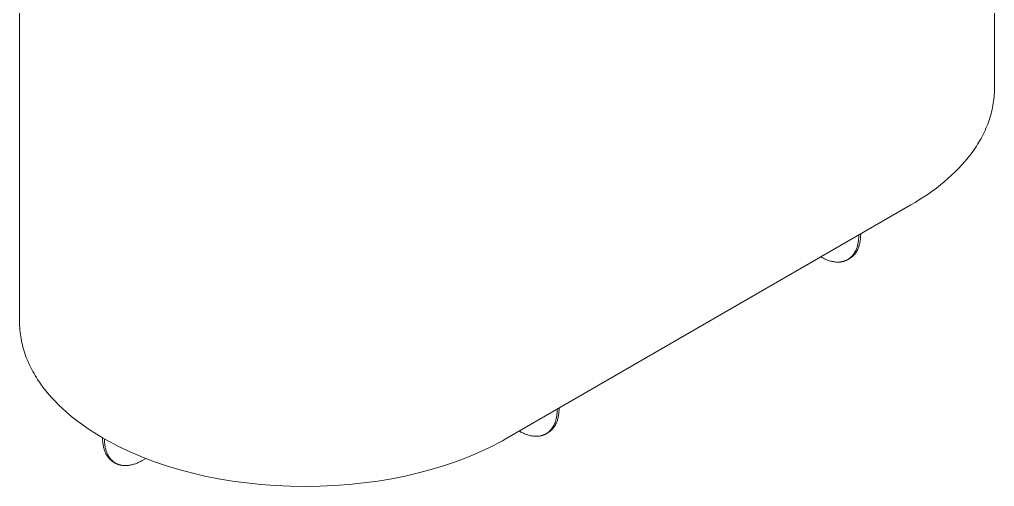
# Model space of a CAD drawing. Header units: inches. Extents: x -4 to 181, y -4 to 117.
# Drawn here: x 138.19 to 181.2, y 63.5 to 84.09 of the extents above; entities that cross this region are included whole.
import ezdxf

# ---------------------------------------------------------------- set-up
doc = ezdxf.new("R2010")
doc.units = ezdxf.units.IN
doc.layers.add('ZANO_R', color=7, linetype='Continuous', lineweight=0)

msp = doc.modelspace()

# ---------------------------------------------------------------- linework, layer by layer
at = {"layer": 'ZANO_R'}
for p, q in [((181.20111, 102.11311), (181.20111, 81.05766)), ((138.18714, 91.82648), (138.18714, 70.77103)), ((181.19689, 80.86939), (181.19161, 80.77531)), ((181.20005, 80.96351), (181.19689, 80.86939)), ((181.20111, 81.05766), (181.20005, 80.96351)), ((181.16317, 80.4936), (181.1495, 80.39994)), ((181.17475, 80.58739), (181.16317, 80.4936)), ((181.18423, 80.6813), (181.17475, 80.58739)), ((181.19161, 80.77531), (181.18423, 80.6813)), ((181.07404, 80.0272), (181.05003, 79.9346)), ((181.096, 80.12006), (181.07404, 80.0272)), ((181.11591, 80.21315), (181.096, 80.12006)), ((181.13374, 80.30645), (181.11591, 80.21315)), ((181.1495, 80.39994), (181.13374, 80.30645)), ((180.96585, 79.65856), (180.93378, 79.5672)), ((180.99592, 79.75026), (180.96585, 79.65856)), ((181.02399, 79.84228), (180.99592, 79.75026)), ((181.05003, 79.9346), (181.02399, 79.84228)), ((180.78589, 79.20564), (180.7441, 79.11632)), ((180.82577, 79.29541), (180.78589, 79.20564)), ((180.86372, 79.38561), (180.82577, 79.29541)), ((180.89973, 79.47621), (180.86372, 79.38561)), ((180.93378, 79.5672), (180.89973, 79.47621)), ((180.55828, 78.7639), (180.50727, 78.6771)), ((180.60749, 78.85123), (180.55828, 78.7639)), ((180.65488, 78.93909), (180.60749, 78.85123)), ((180.70042, 79.02746), (180.65488, 78.93909)), ((180.7441, 79.11632), (180.70042, 79.02746)), ((180.28571, 78.3357), (180.16478, 78.16869)), ((180.39995, 78.50521), (180.28571, 78.3357)), ((180.45448, 78.59087), (180.39995, 78.50521)), ((180.50727, 78.6771), (180.45448, 78.59087)), ((180.03736, 78.00432), (179.90368, 77.8427)), ((180.16478, 78.16869), (180.03736, 78.00432)), ((179.61846, 77.52811), (179.4674, 77.37534)), ((179.76397, 77.68392), (179.61846, 77.52811)), ((179.90368, 77.8427), (179.76397, 77.68392)), ((179.14961, 77.07926), (178.98338, 76.9361)), ((179.31103, 77.2257), (179.14961, 77.07926)), ((179.4674, 77.37534), (179.31103, 77.2257)), ((178.63754, 76.65984), (178.45842, 76.52684)), ((178.81261, 76.79628), (178.63754, 76.65984)), ((178.98338, 76.9361), (178.81261, 76.79628)), ((177.89938, 76.14875), (177.70663, 76.02977)), ((178.08909, 76.27126), (177.89938, 76.14875)), ((178.27552, 76.3973), (178.08909, 76.27126)), ((178.45842, 76.52684), (178.27552, 76.3973)), ((177.51109, 75.91435), (168.60261, 70.77103)), ((177.70663, 76.02977), (177.51109, 75.91435)), ((175.2075, 74.41645), (175.20362, 74.37461)), ((175.21049, 74.45854), (175.2075, 74.41645)), ((175.2126, 74.50083), (175.21049, 74.45854)), ((175.21385, 74.54329), (175.2126, 74.50083)), ((175.21426, 74.58586), (175.21385, 74.54329)), ((175.21426, 74.58827), (175.21426, 74.58586)), ((175.28233, 74.38127), (175.28713, 74.42283)), ((175.28713, 74.42283), (175.29102, 74.46467)), ((175.29102, 74.46467), (175.29401, 74.50676)), ((175.29401, 74.50676), (175.29612, 74.54905)), ((175.29612, 74.54905), (175.29737, 74.5915)), ((175.29737, 74.5915), (175.29778, 74.63408)), ((175.29778, 74.63408), (175.29778, 74.63649)), ((175.12544, 74.01657), (175.11173, 73.97971)), ((175.13812, 74.05414), (175.12544, 74.01657)), ((175.14978, 74.09237), (175.13812, 74.05414)), ((175.16043, 74.13123), (175.14978, 74.09237)), ((175.17007, 74.17064), (175.16043, 74.13123)), ((175.16472, 73.95653), (175.1805, 73.99183)), ((175.17871, 74.21058), (175.17007, 74.17064)), ((175.18637, 74.251), (175.17871, 74.21058)), ((175.1805, 73.99183), (175.19524, 74.02793)), ((175.19307, 74.29184), (175.18637, 74.251)), ((175.19881, 74.33306), (175.19307, 74.29184)), ((175.19524, 74.02793), (175.20896, 74.06479)), ((175.20362, 74.37461), (175.19881, 74.33306)), ((175.20896, 74.06479), (175.22164, 74.10236)), ((175.22164, 74.10236), (175.2333, 74.14059)), ((175.2333, 74.14059), (175.24395, 74.17944)), ((175.24395, 74.17944), (175.25358, 74.21886)), ((175.25358, 74.21886), (175.26223, 74.2588)), ((175.26223, 74.2588), (175.26989, 74.29922)), ((175.26989, 74.29922), (175.27659, 74.34006)), ((175.27659, 74.34006), (175.28233, 74.38127)), ((173.54392, 73.62149), (172.98714, 73.30003)), ((173.54392, 73.62149), (173.54392, 73.6239)), ((173.58099, 73.60056), (173.54392, 73.62149)), ((173.61838, 73.58041), (173.58099, 73.60056)), ((173.65606, 73.56109), (173.61838, 73.58041)), ((173.69401, 73.54264), (173.65606, 73.56109)), ((174.81306, 73.56353), (174.79892, 73.55286)), ((174.80855, 73.55271), (174.82373, 73.5617)), ((174.82699, 73.57453), (174.81306, 73.56353)), ((174.82373, 73.5617), (174.83872, 73.57104)), ((174.84069, 73.58585), (174.82699, 73.57453)), ((174.83872, 73.57104), (174.8535, 73.58072)), ((174.85417, 73.5975), (174.84069, 73.58585)), ((174.8535, 73.58072), (174.86808, 73.59073)), ((174.86742, 73.60946), (174.85417, 73.5975)), ((174.88044, 73.62173), (174.86742, 73.60946)), ((174.86808, 73.59073), (174.88244, 73.60107)), ((174.89323, 73.63431), (174.88044, 73.62173)), ((174.88244, 73.60107), (174.89658, 73.61175)), ((174.90578, 73.64719), (174.89323, 73.63431)), ((174.89658, 73.61175), (174.91051, 73.62275)), ((174.91809, 73.66038), (174.90578, 73.64719)), ((174.91051, 73.62275), (174.92421, 73.63407)), ((174.93016, 73.67386), (174.91809, 73.66038)), ((174.92421, 73.63407), (174.93769, 73.64571)), ((174.94199, 73.68763), (174.93016, 73.67386)), ((174.93769, 73.64571), (174.95094, 73.65767)), ((174.95357, 73.70169), (174.94199, 73.68763)), ((174.95094, 73.65767), (174.96396, 73.66995)), ((174.96491, 73.71603), (174.95357, 73.70169)), ((174.96396, 73.66995), (174.97674, 73.68252)), ((174.97599, 73.73065), (174.96491, 73.71603)), ((174.98683, 73.74554), (174.97599, 73.73065)), ((174.97674, 73.68252), (174.98929, 73.69541)), ((174.99742, 73.7607), (174.98683, 73.74554)), ((174.98929, 73.69541), (175.00161, 73.70859)), ((175.00775, 73.77612), (174.99742, 73.7607)), ((175.00161, 73.70859), (175.01368, 73.72207)), ((175.01783, 73.7918), (175.00775, 73.77612)), ((175.01368, 73.72207), (175.0255, 73.73585)), ((175.02766, 73.80773), (175.01783, 73.7918)), ((175.0255, 73.73585), (175.03709, 73.74991)), ((175.03722, 73.82391), (175.02766, 73.80773)), ((175.03709, 73.74991), (175.04842, 73.76425)), ((175.04654, 73.84033), (175.03722, 73.82391)), ((175.05559, 73.85699), (175.04654, 73.84033)), ((175.04842, 73.76425), (175.05951, 73.77887)), ((175.06439, 73.87387), (175.05559, 73.85699)), ((175.05951, 73.77887), (175.07035, 73.79376)), ((175.0812, 73.90831), (175.06439, 73.87387)), ((175.07035, 73.79376), (175.08094, 73.80892)), ((175.08094, 73.80892), (175.09127, 73.82434)), ((175.09698, 73.94361), (175.0812, 73.90831)), ((175.09127, 73.82434), (175.10135, 73.84002)), ((175.11173, 73.97971), (175.09698, 73.94361)), ((175.10135, 73.84002), (175.11117, 73.85595)), ((175.11117, 73.85595), (175.12074, 73.87213)), ((175.12074, 73.87213), (175.13005, 73.88855)), ((175.13005, 73.88855), (175.13911, 73.90521)), ((175.13911, 73.90521), (175.1479, 73.92209)), ((175.1479, 73.92209), (175.16472, 73.95653)), ((172.93689, 73.27343), (172.95385, 73.28189)), ((172.95385, 73.28189), (172.9706, 73.29076)), ((172.9706, 73.29076), (172.98714, 73.30003)), ((173.73219, 73.52508), (173.69401, 73.54264)), ((173.77058, 73.50847), (173.73219, 73.52508)), ((173.80914, 73.49283), (173.77058, 73.50847)), ((173.84786, 73.47821), (173.80914, 73.49283)), ((173.88669, 73.46464), (173.84786, 73.47821)), ((173.9256, 73.45215), (173.88669, 73.46464)), ((173.96456, 73.44079), (173.9256, 73.45215)), ((174.00353, 73.43058), (173.96456, 73.44079)), ((174.04247, 73.42156), (174.00353, 73.43058)), ((174.08135, 73.41376), (174.04247, 73.42156)), ((174.12013, 73.40721), (174.08135, 73.41376)), ((174.15876, 73.40193), (174.12013, 73.40721)), ((174.19722, 73.39795), (174.15876, 73.40193)), ((174.23545, 73.39529), (174.19722, 73.39795)), ((174.25447, 73.39446), (174.23545, 73.39529)), ((174.27343, 73.39398), (174.25447, 73.39446)), ((174.2923, 73.39383), (174.27343, 73.39398)), ((174.3111, 73.39403), (174.2923, 73.39383)), ((174.32981, 73.39457), (174.3111, 73.39403)), ((174.34843, 73.39546), (174.32981, 73.39457)), ((174.36695, 73.3967), (174.34843, 73.39546)), ((174.38537, 73.39829), (174.36695, 73.3967)), ((174.40369, 73.40023), (174.38537, 73.39829)), ((174.42189, 73.40252), (174.40369, 73.40023)), ((174.43998, 73.40516), (174.42189, 73.40252)), ((174.45795, 73.40817), (174.43998, 73.40516)), ((174.47579, 73.41152), (174.45795, 73.40817)), ((174.4935, 73.41524), (174.47579, 73.41152)), ((174.51107, 73.41931), (174.4935, 73.41524)), ((174.5285, 73.42373), (174.51107, 73.41931)), ((174.54579, 73.42852), (174.5285, 73.42373)), ((174.56293, 73.43366), (174.54579, 73.42852)), ((174.57991, 73.43915), (174.56293, 73.43366)), ((174.59673, 73.445), (174.57991, 73.43915)), ((174.61339, 73.45121), (174.59673, 73.445)), ((174.62988, 73.45777), (174.61339, 73.45121)), ((174.64619, 73.46468), (174.62988, 73.45777)), ((174.66233, 73.47195), (174.64619, 73.46468)), ((174.67829, 73.47956), (174.66233, 73.47195)), ((174.69406, 73.48752), (174.67829, 73.47956)), ((174.70964, 73.49583), (174.69406, 73.48752)), ((174.72503, 73.50449), (174.70964, 73.49583)), ((174.74022, 73.51349), (174.72503, 73.50449)), ((174.80855, 73.55271), (174.73267, 73.5089)), ((174.7552, 73.52282), (174.74022, 73.51349)), ((174.76999, 73.5325), (174.7552, 73.52282)), ((174.78456, 73.54251), (174.76999, 73.5325)), ((174.79892, 73.55286), (174.78456, 73.54251)), ((138.18819, 70.67688), (138.18714, 70.77103)), ((138.19136, 70.58276), (138.18819, 70.67688)), ((138.19663, 70.48868), (138.19136, 70.58276)), ((168.60261, 70.77103), (159.69412, 65.62771)), ((138.20401, 70.39467), (138.19663, 70.48868)), ((138.2135, 70.30076), (138.20401, 70.39467)), ((138.22508, 70.20696), (138.2135, 70.30076)), ((138.23875, 70.11331), (138.22508, 70.20696)), ((138.25451, 70.01982), (138.23875, 70.11331)), ((138.27234, 69.92652), (138.25451, 70.01982)), ((138.29224, 69.83343), (138.27234, 69.92652)), ((138.3142, 69.74057), (138.29224, 69.83343)), ((138.33821, 69.64797), (138.3142, 69.74057)), ((138.36426, 69.55565), (138.33821, 69.64797)), ((138.39232, 69.46363), (138.36426, 69.55565)), ((138.4224, 69.37193), (138.39232, 69.46363)), ((138.45447, 69.28057), (138.4224, 69.37193)), ((138.48852, 69.18958), (138.45447, 69.28057)), ((138.52453, 69.09897), (138.48852, 69.18958)), ((138.56248, 69.00878), (138.52453, 69.09897)), ((138.60236, 68.91901), (138.56248, 69.00878)), ((138.64415, 68.82968), (138.60236, 68.91901)), ((138.68783, 68.74083), (138.64415, 68.82968)), ((138.73337, 68.65246), (138.68783, 68.74083)), ((138.78076, 68.5646), (138.73337, 68.65246)), ((138.82997, 68.47726), (138.78076, 68.5646)), ((138.88098, 68.39047), (138.82997, 68.47726)), ((138.93376, 68.30423), (138.88098, 68.39047)), ((138.9883, 68.21858), (138.93376, 68.30423)), ((139.10253, 68.04907), (138.9883, 68.21858)), ((139.22347, 67.88206), (139.10253, 68.04907)), ((139.35089, 67.71769), (139.22347, 67.88206)), ((139.48457, 67.55606), (139.35089, 67.71769)), ((139.62428, 67.39729), (139.48457, 67.55606)), ((139.76979, 67.24148), (139.62428, 67.39729)), ((139.92085, 67.08871), (139.76979, 67.24148)), ((140.07721, 66.93907), (139.92085, 67.08871)), ((140.23864, 66.79263), (140.07721, 66.93907)), ((140.40486, 66.64947), (140.23864, 66.79263)), ((161.89679, 66.69191), (161.89199, 66.65036)), ((161.90068, 66.73376), (161.89679, 66.69191)), ((161.90367, 66.77584), (161.90068, 66.73376)), ((161.90578, 66.81814), (161.90367, 66.77584)), ((161.90703, 66.86059), (161.90578, 66.81814)), ((161.90744, 66.90316), (161.90703, 66.86059)), ((161.90744, 66.90557), (161.90744, 66.90316)), ((161.96976, 66.65736), (161.9755, 66.69858)), ((161.9755, 66.69858), (161.98031, 66.74013)), ((161.98031, 66.74013), (161.9842, 66.78197)), ((161.9842, 66.78197), (161.98719, 66.82406)), ((161.98719, 66.82406), (161.98929, 66.86635)), ((161.98929, 66.86635), (161.99054, 66.90881)), ((161.99054, 66.90881), (161.99095, 66.95138)), ((161.99095, 66.95138), (161.99095, 66.95379)), ((140.57564, 66.50965), (140.40486, 66.64947)), ((140.75071, 66.37321), (140.57564, 66.50965)), ((140.92982, 66.2402), (140.75071, 66.37321)), ((161.79016, 66.26091), (161.77438, 66.22562)), ((161.80491, 66.29701), (161.79016, 66.26091)), ((161.81862, 66.33387), (161.80491, 66.29701)), ((161.8313, 66.37144), (161.81862, 66.33387)), ((161.84296, 66.40968), (161.8313, 66.37144)), ((161.84108, 66.23939), (161.8579, 66.27384)), ((161.85361, 66.44853), (161.84296, 66.40968)), ((161.86324, 66.48795), (161.85361, 66.44853)), ((161.8579, 66.27384), (161.87368, 66.30913)), ((161.87189, 66.52789), (161.86324, 66.48795)), ((161.87955, 66.5683), (161.87189, 66.52789)), ((161.87368, 66.30913), (161.88842, 66.34523)), ((161.88625, 66.60914), (161.87955, 66.5683)), ((161.89199, 66.65036), (161.88625, 66.60914)), ((161.88842, 66.34523), (161.90213, 66.38209)), ((161.90213, 66.38209), (161.91482, 66.41966)), ((161.91482, 66.41966), (161.92648, 66.4579)), ((161.92648, 66.4579), (161.93712, 66.49675)), ((161.93712, 66.49675), (161.94676, 66.53617)), ((161.94676, 66.53617), (161.95541, 66.57611)), ((161.95541, 66.57611), (161.96307, 66.61652)), ((161.96307, 66.61652), (161.96976, 66.65736)), ((141.11272, 66.11067), (140.92982, 66.2402)), ((141.29915, 65.98463), (141.11272, 66.11067)), ((141.48887, 65.86212), (141.29915, 65.98463)), ((141.68162, 65.74314), (141.48887, 65.86212)), ((160.23501, 65.93999), (160.2371, 65.93879)), ((160.27417, 65.91786), (160.2371, 65.93879)), ((160.31156, 65.89771), (160.27417, 65.91786)), ((160.34924, 65.87839), (160.31156, 65.89771)), ((160.38718, 65.85994), (160.34924, 65.87839)), ((160.42536, 65.84238), (160.38718, 65.85994)), ((160.46375, 65.82577), (160.42536, 65.84238)), ((160.50232, 65.81013), (160.46375, 65.82577)), ((161.40282, 65.81314), (161.38724, 65.80483)), ((161.41821, 65.82179), (161.40282, 65.81314)), ((161.43339, 65.83079), (161.41821, 65.82179)), ((161.50172, 65.87001), (161.42585, 65.8262)), ((161.44838, 65.84013), (161.43339, 65.83079)), ((161.46316, 65.8498), (161.44838, 65.84013)), ((161.47774, 65.85981), (161.46316, 65.8498)), ((161.4921, 65.87016), (161.47774, 65.85981)), ((161.50624, 65.88083), (161.4921, 65.87016)), ((161.50172, 65.87001), (161.51691, 65.87901)), ((161.52017, 65.89183), (161.50624, 65.88083)), ((161.51691, 65.87901), (161.5319, 65.88835)), ((161.53387, 65.90316), (161.52017, 65.89183)), ((161.5319, 65.88835), (161.54668, 65.89802)), ((161.54735, 65.9148), (161.53387, 65.90316)), ((161.54668, 65.89802), (161.56125, 65.90803)), ((161.5606, 65.92676), (161.54735, 65.9148)), ((161.57362, 65.93903), (161.5606, 65.92676)), ((161.56125, 65.90803), (161.57561, 65.91838)), ((161.5864, 65.95161), (161.57362, 65.93903)), ((161.57561, 65.91838), (161.58976, 65.92905)), ((161.59895, 65.96449), (161.5864, 65.95161)), ((161.58976, 65.92905), (161.60368, 65.94005)), ((161.61127, 65.97768), (161.59895, 65.96449)), ((161.60368, 65.94005), (161.61739, 65.95137)), ((161.62334, 65.99116), (161.61127, 65.97768)), ((161.61739, 65.95137), (161.63087, 65.96302)), ((161.63516, 66.00493), (161.62334, 65.99116)), ((161.63087, 65.96302), (161.64412, 65.97498)), ((161.64675, 66.01899), (161.63516, 66.00493)), ((161.64412, 65.97498), (161.65714, 65.98725)), ((161.65808, 66.03333), (161.64675, 66.01899)), ((161.65714, 65.98725), (161.66992, 65.99983)), ((161.66917, 66.04795), (161.65808, 66.03333)), ((161.68001, 66.06284), (161.66917, 66.04795)), ((161.66992, 65.99983), (161.68247, 66.01271)), ((161.6906, 66.078), (161.68001, 66.06284)), ((161.68247, 66.01271), (161.69478, 66.0259)), ((161.70093, 66.09342), (161.6906, 66.078)), ((161.69478, 66.0259), (161.70685, 66.03938)), ((161.71101, 66.1091), (161.70093, 66.09342)), ((161.70685, 66.03938), (161.71868, 66.05315)), ((161.72083, 66.12503), (161.71101, 66.1091)), ((161.71868, 66.05315), (161.73026, 66.06721)), ((161.7304, 66.14121), (161.72083, 66.12503)), ((161.73026, 66.06721), (161.7416, 66.08155)), ((161.73971, 66.15763), (161.7304, 66.14121)), ((161.74877, 66.17429), (161.73971, 66.15763)), ((161.7416, 66.08155), (161.75269, 66.09617)), ((161.75756, 66.19118), (161.74877, 66.17429)), ((161.75269, 66.09617), (161.76353, 66.11106)), ((161.77438, 66.22562), (161.75756, 66.19118)), ((161.76353, 66.11106), (161.77411, 66.12622)), ((161.77411, 66.12622), (161.78445, 66.14164)), ((161.78445, 66.14164), (161.79453, 66.15732)), ((161.79453, 66.15732), (161.80435, 66.17325)), ((161.80435, 66.17325), (161.81392, 66.18943)), ((161.81392, 66.18943), (161.82323, 66.20585)), ((161.82323, 66.20585), (161.83228, 66.22251)), ((161.83228, 66.22251), (161.84108, 66.23939)), ((141.87715, 65.62771), (141.68162, 65.74314)), ((141.84947, 65.64375), (141.85014, 65.60164)), ((141.85014, 65.60164), (141.85164, 65.55966)), ((141.85164, 65.55966), (141.85398, 65.51785)), ((141.85398, 65.51785), (141.85719, 65.47625)), ((141.85719, 65.47625), (141.86129, 65.4349)), ((141.86129, 65.4349), (141.86629, 65.39386)), ((141.86629, 65.39386), (141.87222, 65.35314)), ((142.07708, 65.51482), (141.87715, 65.62771)), ((141.93366, 65.55335), (141.93299, 65.59568)), ((141.93517, 65.51116), (141.93366, 65.55335)), ((141.93753, 65.46913), (141.93517, 65.51116)), ((141.94077, 65.42733), (141.93753, 65.46913)), ((141.94491, 65.38577), (141.94077, 65.42733)), ((141.94996, 65.34452), (141.94491, 65.38577)), ((142.28315, 65.40354), (142.07708, 65.51482)), ((142.49535, 65.294), (142.28315, 65.40354)), ((159.28812, 65.40354), (159.07592, 65.294)), ((159.4942, 65.51482), (159.28812, 65.40354)), ((159.69412, 65.62771), (159.4942, 65.51482)), ((160.54104, 65.79551), (160.50232, 65.81013)), ((160.57987, 65.78194), (160.54104, 65.79551)), ((160.61878, 65.76945), (160.57987, 65.78194)), ((160.65774, 65.75809), (160.61878, 65.76945)), ((160.6967, 65.74789), (160.65774, 65.75809)), ((160.73565, 65.73887), (160.6967, 65.74789)), ((160.77453, 65.73106), (160.73565, 65.73887)), ((160.8133, 65.72451), (160.77453, 65.73106)), ((160.85194, 65.71923), (160.8133, 65.72451)), ((160.8904, 65.71525), (160.85194, 65.71923)), ((160.92863, 65.71259), (160.8904, 65.71525)), ((160.94765, 65.71177), (160.92863, 65.71259)), ((160.9666, 65.71128), (160.94765, 65.71177)), ((160.98548, 65.71113), (160.9666, 65.71128)), ((161.00427, 65.71133), (160.98548, 65.71113)), ((161.02298, 65.71187), (161.00427, 65.71133)), ((161.0416, 65.71276), (161.02298, 65.71187)), ((161.06013, 65.714), (161.0416, 65.71276)), ((161.07855, 65.71559), (161.06013, 65.714)), ((161.09686, 65.71753), (161.07855, 65.71559)), ((161.11507, 65.71982), (161.09686, 65.71753)), ((161.13316, 65.72247), (161.11507, 65.71982)), ((161.15112, 65.72547), (161.13316, 65.72247)), ((161.16896, 65.72883), (161.15112, 65.72547)), ((161.18667, 65.73254), (161.16896, 65.72883)), ((161.20425, 65.73661), (161.18667, 65.73254)), ((161.22168, 65.74104), (161.20425, 65.73661)), ((161.23897, 65.74582), (161.22168, 65.74104)), ((161.25611, 65.75096), (161.23897, 65.74582)), ((161.27309, 65.75645), (161.25611, 65.75096)), ((161.28991, 65.7623), (161.27309, 65.75645)), ((161.30657, 65.76851), (161.28991, 65.7623)), ((161.32306, 65.77507), (161.30657, 65.76851)), ((161.33937, 65.78198), (161.32306, 65.77507)), ((161.35551, 65.78925), (161.33937, 65.78198)), ((161.37147, 65.79686), (161.35551, 65.78925)), ((161.38724, 65.80483), (161.37147, 65.79686)), ((141.87222, 65.35314), (141.87908, 65.31282)), ((141.87908, 65.31282), (141.8869, 65.27292)), ((141.8869, 65.27292), (141.89568, 65.2335)), ((141.89568, 65.2335), (141.90543, 65.19459)), ((141.90543, 65.19459), (141.91618, 65.15626)), ((141.91618, 65.15626), (141.92792, 65.11853)), ((141.92792, 65.11853), (141.94066, 65.08147)), ((141.94066, 65.08147), (141.95442, 65.04511)), ((141.95594, 65.30361), (141.94996, 65.34452)), ((141.95442, 65.04511), (141.96919, 65.0095)), ((141.96288, 65.26309), (141.95594, 65.30361)), ((141.97077, 65.223), (141.96288, 65.26309)), ((141.96919, 65.0095), (141.98497, 64.9747)), ((141.97964, 65.1834), (141.97077, 65.223)), ((141.9895, 65.14432), (141.97964, 65.1834)), ((141.98497, 64.9747), (142.00176, 64.94073)), ((142.00035, 65.10582), (141.9895, 65.14432)), ((142.01222, 65.06794), (142.00035, 65.10582)), ((142.02509, 65.03073), (142.01222, 65.06794)), ((142.03899, 64.99424), (142.02509, 65.03073)), ((142.05391, 64.95851), (142.03899, 64.99424)), ((142.06986, 64.92359), (142.05391, 64.95851)), ((142.71366, 65.18637), (142.49535, 65.294)), ((142.93802, 65.08077), (142.71366, 65.18637)), ((143.16839, 64.97736), (142.93802, 65.08077)), ((143.40471, 64.87628), (143.16839, 64.97736)), ((158.40289, 64.97736), (158.16657, 64.87628)), ((158.63326, 65.08077), (158.40289, 64.97736)), ((158.85762, 65.18637), (158.63326, 65.08077)), ((159.07592, 65.294), (158.85762, 65.18637)), ((142.00176, 64.94073), (142.01054, 64.92408)), ((142.01054, 64.92408), (142.01957, 64.90765)), ((142.01957, 64.90765), (142.02886, 64.89146)), ((142.02886, 64.89146), (142.03839, 64.8755)), ((142.03839, 64.8755), (142.04817, 64.85979)), ((142.04817, 64.85979), (142.05821, 64.84433)), ((142.05821, 64.84433), (142.06849, 64.82912)), ((142.06849, 64.82912), (142.07902, 64.81416)), ((142.08683, 64.88952), (142.06986, 64.92359)), ((142.07902, 64.81416), (142.0898, 64.79948)), ((142.0957, 64.87283), (142.08683, 64.88952)), ((142.0898, 64.79948), (142.10082, 64.78506)), ((142.10482, 64.85636), (142.0957, 64.87283)), ((142.10082, 64.78506), (142.11209, 64.77091)), ((142.1142, 64.84013), (142.10482, 64.85636)), ((142.11209, 64.77091), (142.1236, 64.75704)), ((142.12383, 64.82414), (142.1142, 64.84013)), ((142.1236, 64.75704), (142.13534, 64.74345)), ((142.13372, 64.80839), (142.12383, 64.82414)), ((142.14386, 64.7929), (142.13372, 64.80839)), ((142.13534, 64.74345), (142.14733, 64.73015)), ((142.15425, 64.77767), (142.14386, 64.7929)), ((142.14733, 64.73015), (142.15955, 64.71714)), ((142.16489, 64.7627), (142.15425, 64.77767)), ((142.15955, 64.71714), (142.172, 64.70442)), ((142.17578, 64.74799), (142.16489, 64.7627)), ((142.172, 64.70442), (142.18468, 64.692)), ((142.18691, 64.73356), (142.17578, 64.74799)), ((142.18468, 64.692), (142.19759, 64.67989)), ((142.19829, 64.7194), (142.18691, 64.73356)), ((142.19759, 64.67989), (142.21073, 64.66808)), ((142.20991, 64.70553), (142.19829, 64.7194)), ((142.22178, 64.69194), (142.20991, 64.70553)), ((142.21073, 64.66808), (142.22409, 64.65658)), ((142.23388, 64.67864), (142.22178, 64.69194)), ((142.22409, 64.65658), (142.23768, 64.6454)), ((142.24623, 64.66564), (142.23388, 64.67864)), ((142.23768, 64.6454), (142.25147, 64.63453)), ((142.2588, 64.65293), (142.24623, 64.66564)), ((142.25147, 64.63453), (142.26549, 64.62398)), ((142.27161, 64.64053), (142.2588, 64.65293)), ((142.26549, 64.62398), (142.27971, 64.61376)), ((142.28465, 64.62844), (142.27161, 64.64053)), ((142.27971, 64.61376), (142.29415, 64.60386)), ((142.29792, 64.61665), (142.28465, 64.62844)), ((142.29415, 64.60386), (142.30878, 64.59429)), ((142.31141, 64.60518), (142.29792, 64.61665)), ((142.30878, 64.59429), (142.32362, 64.58505)), ((142.32513, 64.59403), (142.31141, 64.60518)), ((142.32362, 64.58505), (142.33866, 64.57614)), ((142.33906, 64.5832), (142.32513, 64.59403)), ((142.41453, 64.53234), (142.33866, 64.57614)), ((142.35321, 64.57269), (142.33906, 64.5832)), ((142.36757, 64.56251), (142.35321, 64.57269)), ((142.38214, 64.55266), (142.36757, 64.56251)), ((142.39692, 64.54315), (142.38214, 64.55266)), ((142.4119, 64.53396), (142.39692, 64.54315)), ((142.42707, 64.52512), (142.4119, 64.53396)), ((142.44244, 64.51662), (142.42707, 64.52512)), ((143.37778, 64.53239), (143.33941, 64.51679)), ((143.41597, 64.54894), (143.37778, 64.53239)), ((143.64689, 64.77769), (143.40471, 64.87628)), ((143.45396, 64.56643), (143.41597, 64.54894)), ((143.49171, 64.58481), (143.45396, 64.56643)), ((143.5292, 64.60405), (143.49171, 64.58481)), ((143.5664, 64.6241), (143.5292, 64.60405)), ((143.60329, 64.64492), (143.5664, 64.6241)), ((143.60329, 64.64492), (143.75782, 64.73414)), ((144.14848, 64.58852), (143.64689, 64.77769)), ((144.67227, 64.41102), (144.14848, 64.58852)), ((157.42279, 64.58852), (156.899, 64.41102)), ((157.92438, 64.77769), (157.42279, 64.58852)), ((158.16657, 64.87628), (157.92438, 64.77769)), ((142.45801, 64.50846), (142.44244, 64.51662)), ((142.47376, 64.50064), (142.45801, 64.50846)), ((142.48969, 64.49317), (142.47376, 64.50064)), ((142.5058, 64.48604), (142.48969, 64.49317)), ((142.52208, 64.47927), (142.5058, 64.48604)), ((142.53854, 64.47284), (142.52208, 64.47927)), ((142.55516, 64.46677), (142.53854, 64.47284)), ((142.57194, 64.46104), (142.55516, 64.46677)), ((142.58888, 64.45567), (142.57194, 64.46104)), ((142.60598, 64.45065), (142.58888, 64.45567)), ((142.62321, 64.44599), (142.60598, 64.45065)), ((142.6406, 64.44167), (142.62321, 64.44599)), ((142.65812, 64.43771), (142.6406, 64.44167)), ((142.67577, 64.43411), (142.65812, 64.43771)), ((142.69355, 64.43085), (142.67577, 64.43411)), ((142.71146, 64.42795), (142.69355, 64.43085)), ((142.72949, 64.4254), (142.71146, 64.42795)), ((142.74763, 64.42319), (142.72949, 64.4254)), ((142.76587, 64.42134), (142.74763, 64.42319)), ((142.78423, 64.41984), (142.76587, 64.42134)), ((142.80268, 64.41868), (142.78423, 64.41984)), ((142.82122, 64.41787), (142.80268, 64.41868)), ((142.83986, 64.4174), (142.82122, 64.41787)), ((142.85857, 64.41727), (142.83986, 64.4174)), ((142.87737, 64.41748), (142.85857, 64.41727)), ((142.89624, 64.41803), (142.87737, 64.41748)), ((142.91518, 64.41891), (142.89624, 64.41803)), ((142.95324, 64.42167), (142.91518, 64.41891)), ((142.99152, 64.42574), (142.95324, 64.42167)), ((143.02998, 64.43109), (142.99152, 64.42574)), ((143.06857, 64.4377), (143.02998, 64.43109)), ((143.10726, 64.44555), (143.06857, 64.4377)), ((143.14601, 64.4546), (143.10726, 64.44555)), ((143.18479, 64.46482), (143.14601, 64.4546)), ((143.22355, 64.47618), (143.18479, 64.46482)), ((143.26226, 64.48866), (143.22355, 64.47618)), ((143.30089, 64.50221), (143.26226, 64.48866)), ((143.33941, 64.51679), (143.30089, 64.50221)), ((145.21716, 64.24635), (144.67227, 64.41102)), ((145.7818, 64.09561), (145.21716, 64.24635)), ((146.36466, 63.95983), (145.7818, 64.09561)), ((155.78948, 64.09561), (155.20661, 63.95983)), ((156.35412, 64.24635), (155.78948, 64.09561)), ((156.899, 64.41102), (156.35412, 64.24635)), ((146.96399, 63.84001), (146.36466, 63.95983)), ((147.57784, 63.73701), (146.96399, 63.84001)), ((148.20409, 63.65162), (147.57784, 63.73701)), ((153.99344, 63.73701), (153.36719, 63.65162)), ((154.60728, 63.84001), (153.99344, 63.73701)), ((155.20661, 63.95983), (154.60728, 63.84001)), ((148.84045, 63.5845), (148.20409, 63.65162)), ((149.48451, 63.53618), (148.84045, 63.5845)), ((150.13377, 63.50702), (149.48451, 63.53618)), ((150.78564, 63.49728), (150.13377, 63.50702)), ((151.43751, 63.50702), (150.78564, 63.49728)), ((152.08677, 63.53618), (151.43751, 63.50702)), ((152.73083, 63.5845), (152.08677, 63.53618)), ((153.36719, 63.65162), (152.73083, 63.5845))]:
    msp.add_line(p, q, dxfattribs=at)

doc.saveas('drawing.dxf')
